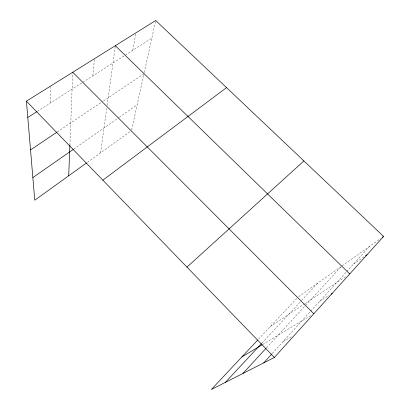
<?xml version="1.0" encoding="UTF-8"?>
<svg xmlns="http://www.w3.org/2000/svg" width="410" height="410" viewBox="0 0 410 410"><rect width="100%" height="100%" fill="white"/><g stroke="black" fill="none" stroke-linecap="round" stroke-linejoin="round"><path stroke-width="0.31" stroke-dasharray="2.05 1.54" d="M69.895 145.253L72.739 72.257M92.906 75.829L94.459 58.702M100.583 152.838L106.682 108.455M107.112 105.334L115.302 45.7M132.748 50.348L135.91 32.841M131.615 129.985L143.966 73.8L101.849 102.059M144.238 72.585L155.692 20.5M272.209 353.553L310.283 311.636M310.708 311.169L346.312 271.968M346.732 271.502L369.574 246.359M266.485 347.839L341.597 266.203L298.342 296.876M261.949 343.067L301.083 300.971M301.519 300.499L317.571 283.238M258.51 339.188L297.839 297.229M87.422 162.314L129.955 131.697M342.109 265.839L380.465 238.635M73.744 149.071L118.808 117.624M119.315 117.27L137.145 104.832M353.461 264.096L364.428 256.552M57.256 131.979L101.326 102.413M270.339 326.57L304.343 304.025M304.866 303.682L346.604 276.012M37.479 111.279L124.712 55.488M125.245 55.145L151.808 38.156M319.605 301.37L329.04 295.385M262.779 344.4L311.082 315.392M283.207 341.443L291.858 336.605M50.081 86.392L50.394 103.018"/><path stroke-width="0.61" d="M68.706 175.787L69.895 145.253M257.634 340.126L211.355 389.5L274.372 357.469L383.581 236.426L155.692 20.5L26.419 101.157L34.768 200.208L86.407 163.042M263.743 362.87L271.784 354.02M242.915 373.459L266.049 348.31M225.433 382.345L261.518 343.529M186.97 267.12L303.892 160.925M102.854 180.169L226.54 87.632M382.54 237.164L383.581 236.426M32.861 177.591L73.231 149.424M365.474 255.835L367.042 254.759M30.53 149.911L56.739 132.327M27.798 117.475L36.941 111.623M331.136 294.052L332.187 293.386M241.833 356.982L262.262 344.713M115.302 45.7L349.745 273.926M72.739 72.257L313.809 313.758M26.419 101.157L274.372 357.469"/></g></svg>
